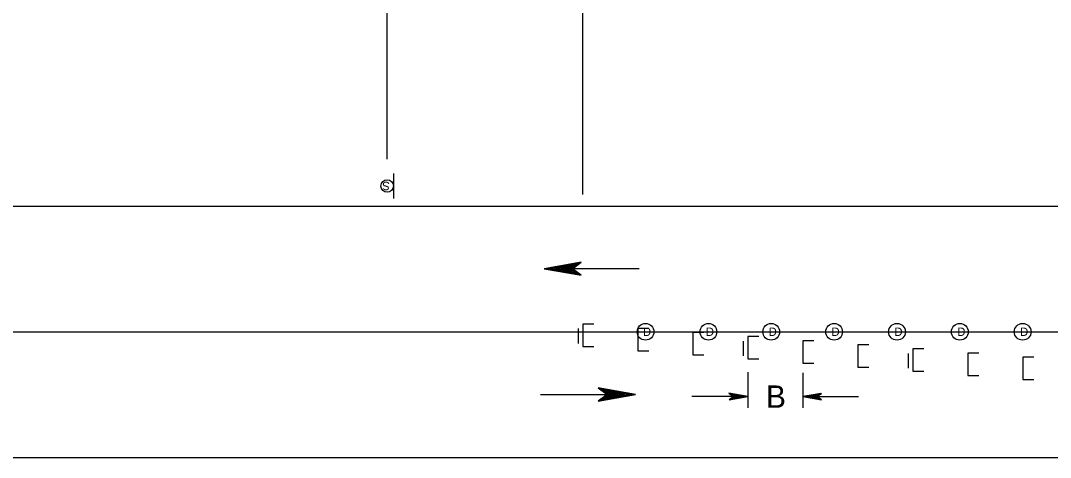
# Model space of a CAD drawing. Extents: x 499945 to 500993, y 499985 to 500645.
# Drawn here: x 500175.8 to 500360, y 500346.8 to 500424.9 of the extents above; entities that cross this region are included whole.
import ezdxf

# ---------------------------------------------------------------- set-up
doc = ezdxf.new("R2010")
doc.units = 0
for name, color, linetype in [('1', 7, 'Continuous'), ('24', 7, 'Continuous'), ('5', 7, 'Continuous'), ('56', 7, 'Continuous'), ('60', 7, 'Continuous')]:
    doc.layers.add(name, color=color, linetype=linetype)

msp = doc.modelspace()

# ---------------------------------------------------------------- linework, layer by layer
at = {"layer": '1'}
for p, q in [((500053.94, 500391.75), (500521.17, 500391.75)), ((500053.94, 500369.26), (500489.77, 500369.26)), ((500305.87, 500362.03), (500305.87, 500355.66)), ((500315.7, 500361.88), (500315.7, 500355.66)), ((500305.87, 500357.66), (500295.88, 500357.66)), ((500315.7, 500357.66), (500325.7, 500357.66)), ((500053.94, 500346.78), (500521.17, 500346.78))]:
    msp.add_line(p, q, dxfattribs=at)
at = {"layer": '24'}
for p, q in [((500286.45, 500380.54), (500274.52, 500380.54)), ((500268.78, 500358.02), (500280.71, 500358.02))]:
    msp.add_line(p, q, dxfattribs=at)
for points in [[(500269.46, 500380.54), (500276.11, 500379.36), (500274.52, 500380.54), (500276.07, 500381.69), (500269.46, 500380.54), (500269.9, 500380.55), (500275.92, 500379.45), (500274.4, 500380.55), (500275.8, 500381.6), (500270.14, 500380.57), (500270.36, 500380.54), (500275.52, 500379.62), (500274.36, 500380.55), (500275.55, 500381.45), (500270.46, 500380.54), (500270.68, 500380.57), (500275.19, 500379.76), (500274.31, 500380.54), (500275.21, 500381.35), (500271.32, 500380.57), (500271.7, 500380.57), (500274.86, 500379.92), (500274.24, 500380.52), (500274.9, 500381.18), (500271.77, 500380.54), (500272.12, 500380.52), (500274.5, 500380.11), (500274.04, 500380.57), (500274.53, 500381.03), (500272.45, 500380.54), (500272.78, 500380.5), (500274.21, 500380.23), (500273.97, 500380.55), (500274.36, 500380.91), (500272.96, 500380.54), (500273.89, 500380.32), (500273.75, 500380.57), (500274.16, 500380.83), (500273.19, 500380.57), (500273.8, 500380.42), (500273.54, 500380.62), (500273.84, 500380.74), (500273.55, 500380.55), (500273.7, 500380.52)], [(500285.77, 500358.02), (500279.12, 500359.2), (500280.71, 500358.02), (500279.15, 500356.87), (500285.77, 500358.02), (500285.33, 500358.01), (500279.31, 500359.11), (500280.83, 500358.01), (500279.42, 500356.96), (500285.09, 500357.99), (500284.87, 500358.02), (500279.71, 500358.94), (500280.87, 500358.01), (500279.68, 500357.11), (500284.76, 500358.02), (500284.54, 500357.99), (500280.04, 500358.8), (500280.91, 500358.02), (500280.02, 500357.21), (500283.9, 500357.99), (500283.53, 500357.99), (500280.37, 500358.64), (500280.98, 500358.04), (500280.32, 500357.38), (500283.46, 500358.02), (500283.1, 500358.04), (500280.73, 500358.45), (500281.19, 500357.99), (500280.69, 500357.53), (500282.78, 500358.02), (500282.44, 500358.06), (500281.02, 500358.33), (500281.25, 500358.01), (500280.86, 500357.65), (500282.27, 500358.02), (500281.34, 500358.24), (500281.47, 500357.99), (500281.07, 500357.73), (500282.04, 500357.99), (500281.43, 500358.14), (500281.68, 500357.94), (500281.39, 500357.82), (500281.68, 500358.01), (500281.53, 500358.04)], [(500305.87, 500357.66), (500302.52, 500358.25), (500303.32, 500357.66), (500302.54, 500357.08), (500305.87, 500357.66), (500305.65, 500357.65), (500302.61, 500358.21), (500303.38, 500357.65), (500302.67, 500357.12), (500305.53, 500357.64), (500305.41, 500357.66), (500302.81, 500358.12), (500303.4, 500357.65), (500302.8, 500357.2), (500305.36, 500357.66), (500305.25, 500357.64), (500302.98, 500358.05), (500303.42, 500357.66), (500302.97, 500357.25), (500304.93, 500357.64), (500304.74, 500357.64), (500303.15, 500357.97), (500303.46, 500357.67), (500303.12, 500357.34), (500304.71, 500357.66), (500304.53, 500357.67), (500303.33, 500357.87), (500303.56, 500357.64), (500303.31, 500357.41), (500304.36, 500357.66), (500304.19, 500357.68), (500303.47, 500357.81), (500303.59, 500357.65), (500303.4, 500357.47), (500304.11, 500357.66), (500303.64, 500357.77), (500303.71, 500357.64), (500303.5, 500357.51), (500303.99, 500357.64), (500303.68, 500357.72), (500303.81, 500357.62), (500303.66, 500357.56), (500303.81, 500357.65), (500303.73, 500357.67)], [(500315.7, 500357.66), (500319.05, 500357.07), (500318.25, 500357.66), (500319.04, 500358.24), (500315.7, 500357.66), (500315.93, 500357.67), (500318.96, 500357.11), (500318.19, 500357.67), (500318.9, 500358.2), (500316.05, 500357.68), (500316.16, 500357.66), (500318.76, 500357.2), (500318.17, 500357.67), (500318.77, 500358.12), (500316.21, 500357.66), (500316.32, 500357.68), (500318.59, 500357.27), (500318.15, 500357.66), (500318.6, 500358.07), (500316.64, 500357.68), (500316.83, 500357.68), (500318.42, 500357.35), (500318.11, 500357.65), (500318.45, 500357.98), (500316.87, 500357.66), (500317.05, 500357.65), (500318.24, 500357.44), (500318.01, 500357.68), (500318.26, 500357.91), (500317.21, 500357.66), (500317.38, 500357.64), (500318.1, 500357.51), (500317.98, 500357.67), (500318.17, 500357.85), (500317.47, 500357.66), (500317.93, 500357.55), (500317.87, 500357.68), (500318.07, 500357.8), (500317.58, 500357.68), (500317.89, 500357.6), (500317.76, 500357.7), (500317.91, 500357.76), (500317.76, 500357.67), (500317.84, 500357.65)]]:
    msp.add_lwpolyline(points, dxfattribs=at)
at = {"layer": '5'}
for p, q in [((500241.39, 500400.15), (500241.39, 500465.91)), ((500276.36, 500393.83), (500276.36, 500431.94))]:
    msp.add_line(p, q, dxfattribs=at)
at = {"layer": '56'}
for p, q in [((500242.51, 500397.57), (500242.51, 500393.08)), ((500275.56, 500369.81), (500275.56, 500367.16)), ((500305.07, 500367.6), (500305.07, 500364.95)), ((500334.58, 500365.39), (500334.58, 500362.74))]:
    msp.add_line(p, q, dxfattribs=at)
for points in [[(500278.36, 500370.6), (500276.36, 500370.6), (500276.36, 500368.6), (500276.36, 500366.6), (500278.36, 500366.6)], [(500278.36, 500370.6), (500276.36, 500370.6), (500276.36, 500368.6), (500276.36, 500366.6), (500278.36, 500366.6)], [(500288.19, 500369.86), (500286.2, 500369.86), (500286.2, 500367.86), (500286.2, 500365.87), (500288.19, 500365.87)], [(500298.03, 500369.13), (500296.03, 500369.13), (500296.03, 500367.13), (500296.03, 500365.13), (500298.03, 500365.13)], [(500307.87, 500368.39), (500305.87, 500368.39), (500305.87, 500366.39), (500305.87, 500364.39), (500307.87, 500364.39)], [(500307.87, 500368.39), (500305.87, 500368.39), (500305.87, 500366.39), (500305.87, 500364.39), (500307.87, 500364.39)], [(500317.7, 500367.65), (500315.7, 500367.65), (500315.7, 500365.65), (500315.7, 500363.65), (500317.7, 500363.65)], [(500327.54, 500366.92), (500325.54, 500366.92), (500325.54, 500364.92), (500325.54, 500362.92), (500327.54, 500362.92)], [(500337.38, 500366.18), (500335.38, 500366.18), (500335.38, 500364.18), (500335.38, 500362.18), (500337.38, 500362.18)], [(500337.38, 500366.18), (500335.38, 500366.18), (500335.38, 500364.18), (500335.38, 500362.18), (500337.38, 500362.18)], [(500347.21, 500365.44), (500345.21, 500365.44), (500345.21, 500363.44), (500345.21, 500361.44), (500347.21, 500361.44)], [(500357.05, 500364.7), (500355.05, 500364.7), (500355.05, 500362.71), (500355.05, 500360.71), (500357.05, 500360.71)]]:
    msp.add_lwpolyline(points, dxfattribs=at)
for centre, radius in [((500241.39, 500395.33), 1.12), ((500287.6, 500369.26), 1.5), ((500298.84, 500369.26), 1.5), ((500310.08, 500369.26), 1.5), ((500321.32, 500369.26), 1.5), ((500332.57, 500369.26), 1.5), ((500343.81, 500369.26), 1.5), ((500355.05, 500369.26), 1.5)]:
    msp.add_circle(centre, radius, dxfattribs=at)
at = {"layer": '60'}
for centre, radius in [((500241.39, 500395.33), 1.12), ((500287.6, 500369.26), 1.5), ((500298.84, 500369.26), 1.5), ((500310.08, 500369.26), 1.5), ((500321.32, 500369.26), 1.5), ((500332.57, 500369.26), 1.5), ((500343.81, 500369.26), 1.5), ((500355.05, 500369.26), 1.5)]:
    msp.add_circle(centre, radius, dxfattribs=at)

# ---------------------------------------------------------------- texts
at = {"layer": '5'}
msp.add_text('B', height=4, dxfattribs=at).set_placement((500309.13, 500355.66))
at = {"layer": '56'}
msp.add_text('S', height=1.5, rotation=180, dxfattribs=at).set_placement((500241.85, 500396.08))
for p in [(500287.14, 500368.51), (500298.38, 500368.51), (500309.62, 500368.51), (500320.86, 500368.51), (500332.11, 500368.51), (500343.35, 500368.51), (500354.59, 500368.51)]:
    msp.add_text('D', height=1.5, dxfattribs=at).set_placement(p)

doc.saveas('drawing.dxf')
